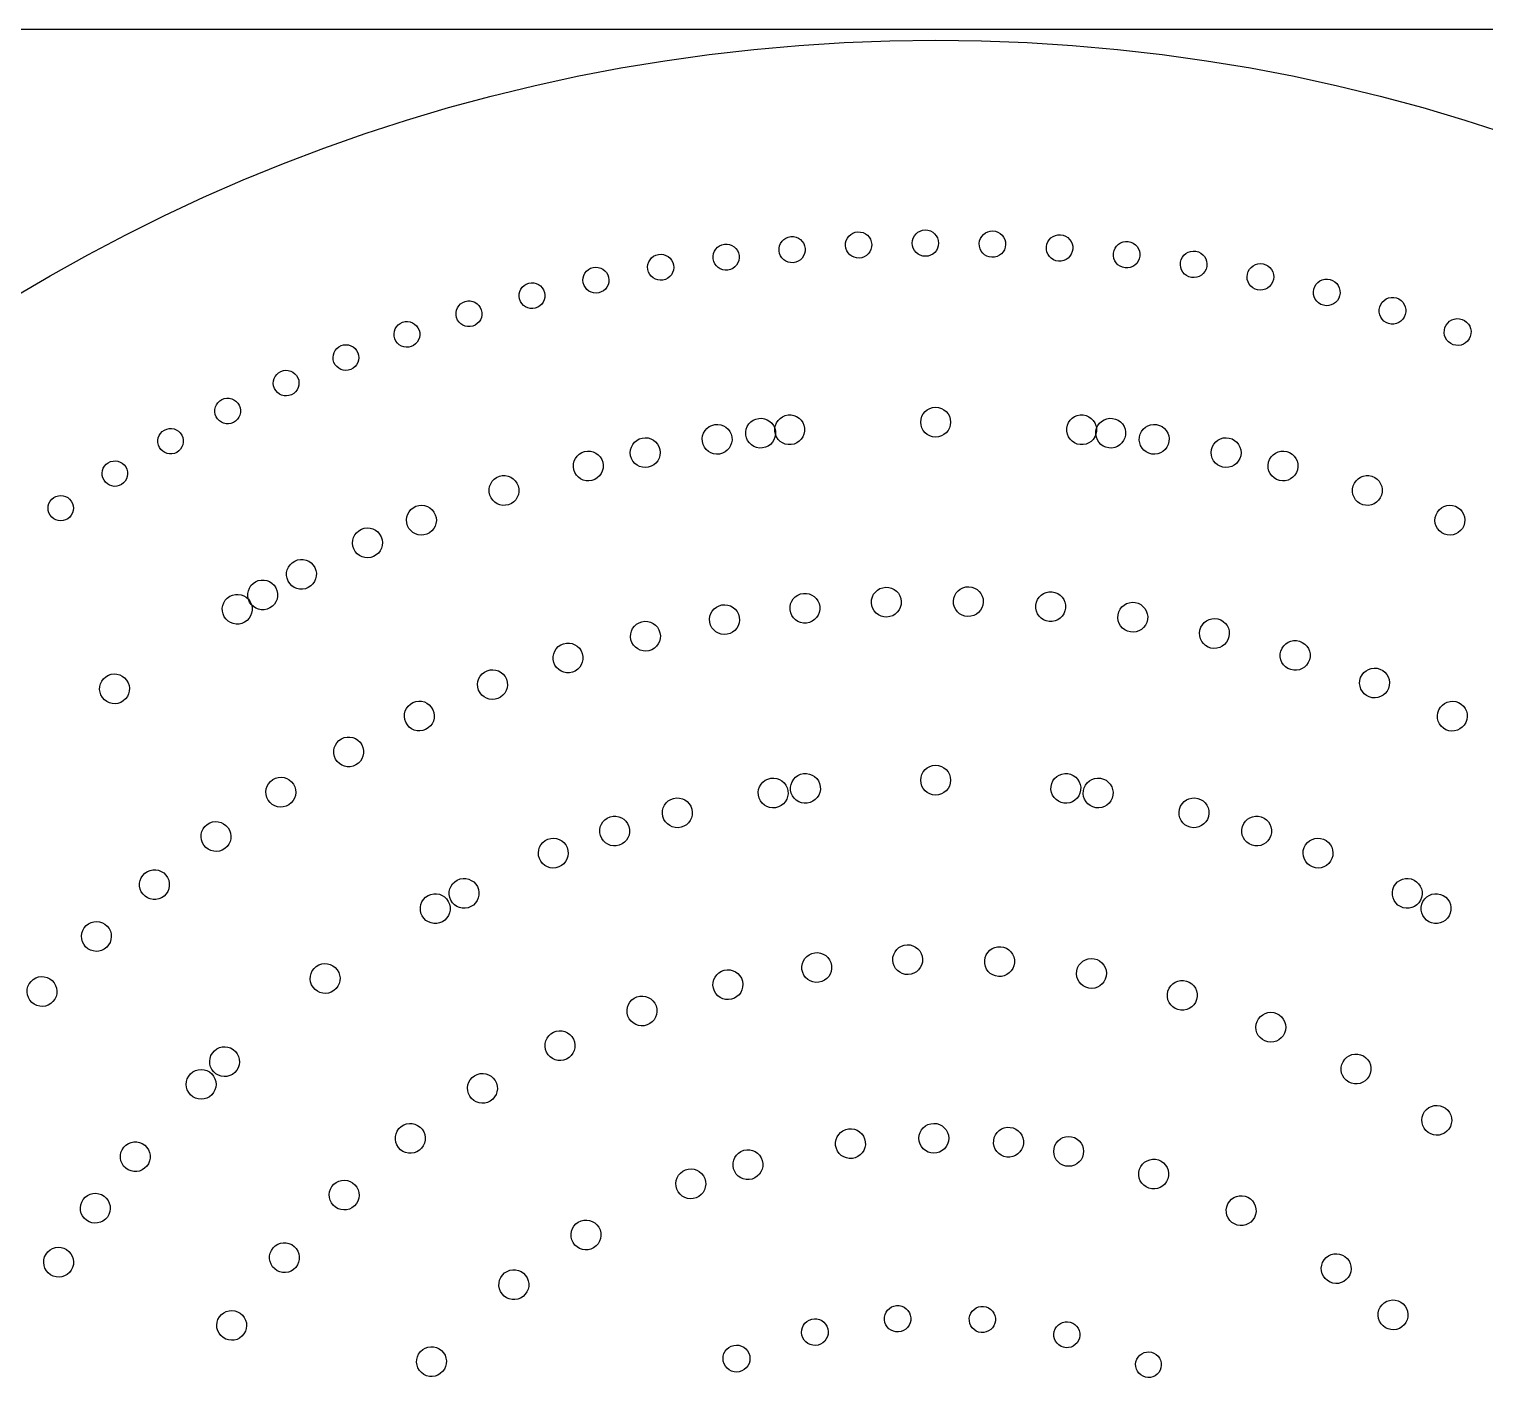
# Model space of a CAD drawing. Header units: millimetres. Extents: x 0 to 600, y 0 to 600.
# Drawn here: x 148 to 391.9, y 373.4 to 599.7 of the extents above; entities that cross this region are included whole.
import ezdxf

# ---------------------------------------------------------------- set-up
doc = ezdxf.new("R2010")
doc.units = ezdxf.units.MM
doc.layers.get('0').update_dxf_attribs({"linetype": 'CONTINUOUS'})

msp = doc.modelspace()

# ---------------------------------------------------------------- linework, layer by layer
at = {"color": 254}
msp.add_line((0, 599.719), (599.719, 599.719), dxfattribs=at)
at = {"color": 5}
for p, q in [((284.752, 563.439), (284.752, 563.439)), ((295.935, 563.841), (295.935, 563.841)), ((307.16, 563.771), (307.16, 563.771)), ((262.591, 561.227), (262.591, 561.227)), ((273.631, 562.564), (273.631, 562.564)), ((318.407, 563.217), (318.407, 563.217)), ((329.653, 562.183), (329.653, 562.183)), ((251.651, 559.431), (251.651, 559.431)), ((340.882, 560.663), (340.882, 560.663)), ((352.072, 558.655), (352.072, 558.655)), ((240.832, 557.184), (240.832, 557.184)), ((363.199, 556.161), (363.199, 556.161)), ((230.145, 554.5), (230.145, 554.5)), ((219.615, 551.378), (219.615, 551.378)), ((374.241, 553.177), (374.241, 553.177)), ((385.18, 549.705), (385.18, 549.705)), ((209.249, 547.836), (209.249, 547.836)), ((199.076, 543.877), (199.076, 543.877)), ((189.107, 539.514), (189.107, 539.514)), ((179.352, 534.762), (179.352, 534.762)), ((268.05, 531.703), (268.05, 531.703)), ((272.916, 532.317), (272.916, 532.317)), ((297.36, 533.862), (297.36, 533.862)), ((297.36, 533.862), (297.36, 533.862)), ((297.36, 533.862), (297.36, 533.862)), ((321.835, 532.839), (321.835, 532.839)), ((326.708, 532.328), (326.708, 532.328)), ((169.827, 529.625), (169.827, 529.625)), ((260.787, 530.588), (260.787, 530.588)), ((333.997, 531.372), (333.997, 531.372)), ((346.068, 529.269), (346.068, 529.269)), ((248.765, 528.228), (248.765, 528.228)), ((355.632, 527.131), (355.632, 527.131)), ((239.247, 525.889), (239.247, 525.889)), ((160.552, 524.122), (160.552, 524.122)), ((369.792, 523.18), (369.792, 523.18)), ((369.792, 523.18), (369.792, 523.18)), ((225.174, 521.635), (225.174, 521.635)), ((225.174, 521.635), (225.174, 521.635)), ((151.536, 518.262), (151.536, 518.262)), ((383.678, 518.35), (383.678, 518.35)), ((211.395, 516.509), (211.395, 516.509)), ((202.399, 512.614), (202.399, 512.614)), ((191.4, 507.22), (191.4, 507.22)), ((184.94, 503.714), (184.94, 503.714)), ((275.477, 502.416), (275.477, 502.416)), ((289.097, 503.594), (289.097, 503.594)), ((302.839, 503.855), (302.839, 503.855)), ((316.629, 503.185), (316.629, 503.185)), ((180.697, 501.262), (180.697, 501.262)), ((262.033, 500.338), (262.033, 500.338)), ((330.412, 501.576), (330.412, 501.576)), ((344.121, 499.018), (344.121, 499.018)), ((248.817, 497.388), (248.817, 497.388)), ((357.692, 495.508), (357.692, 495.508)), ((235.893, 493.589), (235.893, 493.589)), ((371.055, 491.049), (371.055, 491.049)), ((223.304, 488.968), (223.304, 488.968)), ((160.295, 487.701), (160.295, 487.701)), ((160.295, 487.701), (160.295, 487.701)), ((160.295, 487.701), (160.295, 487.701)), ((384.147, 485.652), (384.147, 485.652)), ((211.106, 483.56), (211.106, 483.56)), ((199.34, 477.393), (199.34, 477.393)), ((297.36, 473.862), (297.36, 473.862)), ((297.36, 473.862), (297.36, 473.862)), ((270.171, 471.329), (270.171, 471.329)), ((275.572, 472.175), (275.572, 472.175)), ((319.189, 472.803), (319.189, 472.803)), ((324.612, 472.108), (324.612, 472.108)), ((188.055, 470.514), (188.055, 470.514)), ((340.713, 469.015), (340.713, 469.015)), ((254.169, 467.773), (254.169, 467.773)), ((351.254, 466.118), (351.254, 466.118)), ((243.713, 464.573), (243.713, 464.573)), ((177.292, 462.954), (177.292, 462.954)), ((361.59, 462.562), (361.59, 462.562)), ((233.482, 460.721), (233.482, 460.721)), ((376.629, 456.032), (376.629, 456.032)), ((167.083, 454.755), (167.083, 454.755)), ((218.638, 453.76), (218.638, 453.76)), ((381.494, 453.542), (381.494, 453.542)), ((213.847, 451.136), (213.847, 451.136)), ((157.466, 445.961), (157.466, 445.961)), ((277.471, 442.133), (277.471, 442.133)), ((292.672, 443.703), (292.672, 443.703)), ((308.074, 443.65), (308.074, 443.65)), ((323.501, 441.928), (323.501, 441.928)), ((195.563, 439.159), (195.563, 439.159)), ((195.563, 439.159), (195.563, 439.159)), ((262.636, 438.99), (262.636, 438.99)), ((148.467, 436.619), (148.467, 436.619)), ((338.773, 438.527), (338.773, 438.527)), ((248.324, 434.347), (248.324, 434.347)), ((353.702, 433.44), (353.702, 433.44)), ((234.674, 428.286), (234.674, 428.286)), ((178.929, 424.991), (178.929, 424.991)), ((368.099, 426.692), (368.099, 426.692)), ((175.055, 421.128), (175.055, 421.128)), ((221.82, 420.906), (221.82, 420.906)), ((381.769, 418.324), (381.769, 418.324)), ((209.882, 412.313), (209.882, 412.313)), ((283.111, 412.651), (283.111, 412.651)), ((297.05, 413.854), (297.05, 413.854)), ((309.581, 413.473), (309.581, 413.473)), ((319.687, 412.15), (319.687, 412.15)), ((164.197, 408.848), (164.197, 408.848)), ((266.008, 408.746), (266.008, 408.746)), ((334.006, 408.658), (334.006, 408.658)), ((256.508, 405.328), (256.508, 405.328)), ((198.956, 402.625), (198.956, 402.625)), ((348.798, 402.855), (348.798, 402.855)), ((157.621, 400.114), (157.621, 400.114)), ((239.145, 396.378), (239.145, 396.378)), ((364.938, 393.495), (364.938, 393.495)), ((151.61, 390.984), (151.61, 390.984)), ((189.139, 391.964), (189.139, 391.964)), ((227.241, 387.773), (227.241, 387.773)), ((374.636, 385.949), (374.636, 385.949)), ((291.274, 383.452), (291.274, 383.452)), ((305.501, 383.699), (305.501, 383.699)), ((180.502, 380.457), (180.502, 380.457)), ((277.46, 380.848), (277.46, 380.848)), ((319.741, 381.504), (319.741, 381.504)), ((264.428, 376.054), (264.428, 376.054)), ((333.565, 376.834), (333.565, 376.834)), ((213.731, 374.586), (213.731, 374.586))]:
    msp.add_line(p, q, dxfattribs=at)
for points in [[(1.8631, 299.863), (1.8631, 464.443), (135.281, 597.863), (299.863, 597.863)], [(299.863, 597.863), (464.443, 597.863), (597.863, 464.443), (597.863, 299.863)], [(286.844, 565.743), (288.057, 565.803), (289.088, 564.868), (289.147, 563.654)], [(295.935, 563.841), (295.928, 565.058), (296.908, 566.053), (298.125, 566.06)], [(298.125, 566.06), (299.346, 566.071), (300.338, 565.086), (300.348, 563.869)], [(307.16, 563.771), (307.202, 564.991), (308.229, 565.944), (309.45, 565.901)], [(309.45, 565.901), (310.671, 565.856), (311.623, 564.829), (311.58, 563.612)], [(262.591, 561.227), (262.431, 562.427), (263.271, 563.527), (264.47, 563.686)], [(264.47, 563.686), (265.669, 563.848), (266.77, 563.009), (266.933, 561.809)], [(273.631, 562.564), (273.518, 563.771), (274.411, 564.84), (275.619, 564.949)], [(275.619, 564.949), (276.824, 565.062), (277.894, 564.173), (278.003, 562.963)], [(284.752, 563.439), (284.692, 564.653), (285.63, 565.683), (286.844, 565.743)], [(287.059, 561.347), (285.845, 561.287), (284.812, 562.225), (284.752, 563.439)], [(289.147, 563.654), (289.208, 562.441), (288.272, 561.407), (287.059, 561.347)], [(298.154, 561.65), (296.937, 561.643), (295.942, 562.624), (295.935, 563.841)], [(300.348, 563.869), (300.354, 562.652), (299.375, 561.657), (298.154, 561.65)], [(309.291, 561.481), (308.07, 561.523), (307.114, 562.55), (307.16, 563.771)], [(311.58, 563.612), (311.535, 562.391), (310.512, 561.435), (309.291, 561.481)], [(318.407, 563.217), (318.502, 564.437), (319.571, 565.351), (320.791, 565.252)], [(320.791, 565.252), (322.009, 565.157), (322.923, 564.092), (322.828, 562.871)], [(329.653, 562.183), (329.802, 563.404), (330.91, 564.268), (332.129, 564.12)], [(332.129, 564.12), (333.347, 563.972), (334.214, 562.864), (334.067, 561.647)], [(251.651, 559.431), (251.442, 560.62), (252.232, 561.753), (253.421, 561.964)], [(253.421, 561.964), (254.61, 562.173), (255.743, 561.382), (255.954, 560.193)], [(265.052, 559.347), (263.853, 559.188), (262.752, 560.028), (262.591, 561.227)], [(266.933, 561.809), (267.091, 560.61), (266.252, 559.509), (265.052, 559.347)], [(276.017, 560.578), (274.81, 560.469), (273.742, 561.358), (273.631, 562.564)], [(278.003, 562.963), (278.113, 561.756), (277.223, 560.687), (276.017, 560.578)], [(320.442, 560.836), (319.221, 560.931), (318.308, 561.996), (318.407, 563.217)], [(322.828, 562.871), (322.728, 561.65), (321.663, 560.737), (320.442, 560.836)], [(331.59, 559.71), (330.372, 559.858), (329.505, 560.966), (329.653, 562.183)], [(334.067, 561.647), (333.915, 560.426), (332.807, 559.562), (331.59, 559.71)], [(340.882, 560.663), (341.084, 561.876), (342.23, 562.698), (343.443, 562.497)], [(343.443, 562.497), (344.657, 562.296), (345.478, 561.15), (345.277, 559.936)], [(240.832, 557.184), (240.57, 558.363), (241.314, 559.523), (242.489, 559.784)], [(242.489, 559.784), (243.663, 560.042), (244.824, 559.301), (245.085, 558.126)], [(254.183, 557.661), (252.994, 557.452), (251.863, 558.243), (251.651, 559.431)], [(255.954, 560.193), (256.162, 559.005), (255.373, 557.872), (254.183, 557.661)], [(342.717, 558.102), (341.503, 558.303), (340.681, 559.449), (340.882, 560.663)], [(345.277, 559.936), (345.077, 558.722), (343.931, 557.9), (342.717, 558.102)], [(353.797, 556.013), (352.59, 556.267), (351.819, 557.449), (352.072, 558.655)], [(352.072, 558.655), (352.326, 559.862), (353.508, 560.634), (354.715, 560.38)], [(354.715, 560.38), (355.921, 560.126), (356.694, 558.945), (356.44, 557.738)], [(230.145, 554.5), (229.839, 555.66), (230.529, 556.849), (231.691, 557.156)], [(231.691, 557.156), (232.847, 557.463), (234.041, 556.772), (234.346, 555.611)], [(243.428, 555.53), (242.252, 555.269), (241.088, 556.01), (240.832, 557.184)], [(245.085, 558.126), (245.343, 556.951), (244.602, 555.787), (243.428, 555.53)], [(356.44, 557.738), (356.186, 556.532), (355.004, 555.759), (353.797, 556.013)], [(364.811, 553.438), (363.612, 553.745), (362.892, 554.965), (363.199, 556.161)], [(363.199, 556.161), (363.506, 557.357), (364.723, 558.08), (365.922, 557.773)], [(365.922, 557.773), (367.118, 557.466), (367.838, 556.246), (367.534, 555.05)], [(219.615, 551.378), (219.258, 552.521), (219.896, 553.734), (221.04, 554.09)], [(221.04, 554.09), (222.183, 554.443), (223.401, 553.805), (223.754, 552.662)], [(232.802, 552.954), (231.641, 552.648), (230.452, 553.339), (230.145, 554.5)], [(234.346, 555.611), (234.654, 554.45), (233.962, 553.261), (232.802, 552.954)], [(367.534, 555.05), (367.228, 553.854), (366.007, 553.131), (364.811, 553.438)], [(374.241, 553.177), (374.601, 554.362), (375.853, 555.032), (377.038, 554.673)], [(377.038, 554.673), (378.224, 554.313), (378.894, 553.06), (378.534, 551.875)], [(222.324, 549.949), (221.181, 549.596), (219.968, 550.235), (219.615, 551.378)], [(223.754, 552.662), (224.109, 551.519), (223.467, 550.305), (222.324, 549.949)], [(375.737, 550.379), (374.551, 550.739), (373.881, 551.991), (374.241, 553.177)], [(378.534, 551.875), (378.174, 550.69), (376.922, 550.019), (375.737, 550.379)], [(385.18, 549.705), (385.59, 550.877), (386.874, 551.49), (388.045, 551.081)], [(209.249, 547.836), (208.852, 548.957), (209.437, 550.196), (210.563, 550.594)], [(210.563, 550.594), (211.687, 550.997), (212.922, 550.407), (213.324, 549.286)], [(213.324, 549.286), (213.723, 548.16), (213.138, 546.922), (212.012, 546.523)], [(386.556, 546.841), (385.385, 547.25), (384.768, 548.534), (385.18, 549.705)], [(388.045, 551.081), (389.216, 550.668), (389.834, 549.388), (389.421, 548.217)], [(199.076, 543.877), (198.632, 544.982), (199.164, 546.238), (200.269, 546.682)], [(200.269, 546.682), (201.373, 547.127), (202.628, 546.594), (203.076, 545.49)], [(212.012, 546.523), (210.887, 546.121), (209.652, 546.71), (209.249, 547.836)], [(389.421, 548.217), (389.012, 547.045), (387.727, 546.428), (386.556, 546.841)], [(201.884, 542.685), (200.78, 542.237), (199.523, 542.773), (199.076, 543.877)], [(203.076, 545.49), (203.521, 544.386), (202.988, 543.13), (201.884, 542.685)], [(189.107, 539.514), (188.616, 540.597), (189.096, 541.87), (190.179, 542.361)], [(190.179, 542.361), (191.258, 542.847), (192.533, 542.368), (193.022, 541.288)], [(191.95, 538.441), (190.867, 537.951), (189.593, 538.434), (189.107, 539.514)], [(193.022, 541.288), (193.512, 540.205), (193.033, 538.932), (191.95, 538.441)], [(179.352, 534.762), (178.82, 535.82), (179.247, 537.108), (180.301, 537.64)], [(180.301, 537.64), (181.36, 538.17), (182.651, 537.746), (183.18, 536.688)], [(183.18, 536.688), (183.713, 535.63), (183.286, 534.342), (182.228, 533.809)], [(182.228, 533.809), (181.172, 533.277), (179.881, 533.703), (179.352, 534.762)], [(268.05, 531.703), (267.878, 533.072), (268.848, 534.324), (270.221, 534.497)], [(270.221, 534.497), (271.589, 534.67), (272.842, 533.7), (273.014, 532.328)], [(272.916, 532.317), (272.772, 533.693), (273.766, 534.92), (275.139, 535.065)], [(275.139, 535.065), (276.514, 535.21), (277.742, 534.215), (277.887, 532.839)], [(297.36, 533.862), (297.36, 535.241), (298.482, 536.36), (299.861, 536.36)], [(297.36, 533.862), (297.36, 535.241), (298.482, 536.36), (299.861, 536.36)], [(297.36, 533.862), (297.36, 535.241), (298.482, 536.36), (299.861, 536.36)], [(299.861, 536.36), (301.24, 536.36), (302.362, 535.241), (302.362, 533.862)], [(299.861, 536.36), (301.24, 536.36), (302.362, 535.241), (302.362, 533.862)], [(299.861, 536.36), (301.24, 536.36), (302.362, 535.241), (302.362, 533.862)], [(321.835, 532.839), (321.98, 534.215), (323.208, 535.21), (324.583, 535.065)], [(324.583, 535.065), (325.956, 534.92), (326.951, 533.693), (326.806, 532.317)], [(326.708, 532.328), (326.88, 533.7), (328.133, 534.67), (329.502, 534.497)], [(329.502, 534.497), (330.874, 534.324), (331.844, 533.072), (331.672, 531.703)], [(169.827, 529.625), (169.256, 530.659), (169.625, 531.961), (170.66, 532.532)], [(170.66, 532.532), (171.69, 533.107), (172.992, 532.733), (173.567, 531.703)], [(173.567, 531.703), (174.139, 530.67), (173.768, 529.368), (172.734, 528.796)], [(260.787, 530.588), (260.569, 531.954), (261.501, 533.234), (262.865, 533.449)], [(262.865, 533.449), (264.226, 533.665), (265.508, 532.733), (265.726, 531.372)], [(270.845, 529.537), (269.477, 529.364), (268.227, 530.334), (268.05, 531.703)], [(273.014, 532.328), (273.188, 530.959), (272.218, 529.71), (270.845, 529.537)], [(275.664, 530.094), (274.289, 529.95), (273.061, 530.945), (272.916, 532.317)], [(277.887, 532.839), (278.032, 531.467), (277.037, 530.236), (275.664, 530.094)], [(299.861, 531.361), (298.482, 531.361), (297.36, 532.479), (297.36, 533.862)], [(299.861, 531.361), (298.482, 531.361), (297.36, 532.479), (297.36, 533.862)], [(299.861, 531.361), (298.482, 531.361), (297.36, 532.479), (297.36, 533.862)], [(302.362, 533.862), (302.362, 532.479), (301.24, 531.361), (299.861, 531.361)], [(302.362, 533.862), (302.362, 532.479), (301.24, 531.361), (299.861, 531.361)], [(302.362, 533.862), (302.362, 532.479), (301.24, 531.361), (299.861, 531.361)], [(324.058, 530.094), (322.685, 530.236), (321.691, 531.467), (321.835, 532.839)], [(326.806, 532.317), (326.661, 530.945), (325.433, 529.95), (324.058, 530.094)], [(328.877, 529.537), (327.504, 529.71), (326.534, 530.959), (326.708, 532.328)], [(331.672, 531.703), (331.495, 530.334), (330.246, 529.364), (328.877, 529.537)], [(333.997, 531.372), (334.214, 532.733), (335.496, 533.665), (336.857, 533.449)], [(336.857, 533.449), (338.221, 533.234), (339.153, 531.954), (338.935, 530.588)], [(172.734, 528.796), (171.704, 528.221), (170.403, 528.595), (169.827, 529.625)], [(241.046, 528.93), (242.383, 529.276), (243.745, 528.468), (244.09, 527.131)], [(248.765, 528.228), (248.48, 529.579), (249.339, 530.906), (250.691, 531.192)], [(250.691, 531.192), (252.042, 531.481), (253.369, 530.617), (253.654, 529.269)], [(253.654, 529.269), (253.944, 527.918), (253.08, 526.588), (251.728, 526.302)], [(263.645, 528.511), (262.283, 528.295), (261.003, 529.227), (260.787, 530.588)], [(265.726, 531.372), (265.942, 530.006), (265.011, 528.726), (263.645, 528.511)], [(336.077, 528.511), (334.712, 528.726), (333.78, 530.006), (333.997, 531.372)], [(338.935, 530.588), (338.719, 529.227), (337.439, 528.295), (336.077, 528.511)], [(347.994, 526.302), (346.643, 526.588), (345.779, 527.918), (346.068, 529.269)], [(346.068, 529.269), (346.353, 530.617), (347.681, 531.481), (349.031, 531.192)], [(349.031, 531.192), (350.383, 530.906), (351.242, 529.579), (350.957, 528.228)], [(355.632, 527.131), (355.977, 528.468), (357.339, 529.276), (358.676, 528.93)], [(160.552, 524.122), (159.939, 525.127), (160.256, 526.44), (161.262, 527.054)], [(161.262, 527.054), (162.267, 527.667), (163.58, 527.35), (164.193, 526.344)], [(239.247, 525.889), (238.905, 527.226), (239.708, 528.588), (241.046, 528.93)], [(244.09, 527.131), (244.432, 525.794), (243.629, 524.432), (242.288, 524.087)], [(251.728, 526.302), (250.38, 526.016), (249.05, 526.877), (248.765, 528.228)], [(350.957, 528.228), (350.672, 526.877), (349.342, 526.016), (347.994, 526.302)], [(357.434, 524.087), (356.094, 524.432), (355.29, 525.794), (355.632, 527.131)], [(358.676, 528.93), (360.013, 528.588), (360.821, 527.226), (360.475, 525.889)], [(164.193, 526.344), (164.804, 525.339), (164.487, 524.027), (163.481, 523.413)], [(225.174, 521.635), (224.747, 522.951), (225.463, 524.358), (226.78, 524.785)], [(225.174, 521.635), (224.747, 522.951), (225.463, 524.358), (226.78, 524.785)], [(226.78, 524.785), (228.092, 525.212), (229.503, 524.492), (229.93, 523.18)], [(226.78, 524.785), (228.092, 525.212), (229.503, 524.492), (229.93, 523.18)], [(242.288, 524.087), (240.951, 523.744), (239.588, 524.549), (239.247, 525.889)], [(360.475, 525.889), (360.133, 524.549), (358.771, 523.744), (357.434, 524.087)], [(369.792, 523.18), (370.219, 524.492), (371.63, 525.212), (372.943, 524.785)], [(369.792, 523.18), (370.219, 524.492), (371.63, 525.212), (372.943, 524.785)], [(372.943, 524.785), (374.258, 524.358), (374.975, 522.947), (374.548, 521.635)], [(372.943, 524.785), (374.258, 524.358), (374.975, 522.947), (374.548, 521.635)], [(152.122, 521.212), (153.099, 521.864), (154.418, 521.6), (155.071, 520.622)], [(163.481, 523.413), (162.475, 522.799), (161.167, 523.117), (160.552, 524.122)], [(229.93, 523.18), (230.357, 521.868), (229.638, 520.457), (228.324, 520.03)], [(229.93, 523.18), (230.357, 521.868), (229.638, 520.457), (228.324, 520.03)], [(371.397, 520.03), (370.085, 520.457), (369.365, 521.868), (369.792, 523.18)], [(371.397, 520.03), (370.085, 520.457), (369.365, 521.868), (369.792, 523.18)], [(151.536, 518.262), (150.883, 519.239), (151.147, 520.559), (152.122, 521.212)], [(155.071, 520.622), (155.724, 519.649), (155.459, 518.326), (154.481, 517.677)], [(211.395, 516.509), (210.887, 517.793), (211.515, 519.247), (212.799, 519.755)], [(212.799, 519.755), (214.084, 520.263), (215.536, 519.635), (216.045, 518.35)], [(228.324, 520.03), (227.008, 519.603), (225.601, 520.323), (225.174, 521.635)], [(228.324, 520.03), (227.008, 519.603), (225.601, 520.323), (225.174, 521.635)], [(374.548, 521.635), (374.121, 520.323), (372.713, 519.603), (371.397, 520.03)], [(374.548, 521.635), (374.121, 520.323), (372.713, 519.603), (371.397, 520.03)], [(383.678, 518.35), (384.186, 519.635), (385.639, 520.263), (386.923, 519.755)], [(386.923, 519.755), (388.207, 519.247), (388.835, 517.793), (388.327, 516.509)], [(154.481, 517.677), (153.508, 517.024), (152.185, 517.289), (151.536, 518.262)], [(216.045, 518.35), (216.553, 517.066), (215.925, 515.613), (214.641, 515.105)], [(385.082, 515.105), (383.798, 515.613), (383.17, 517.066), (383.678, 518.35)], [(202.399, 512.614), (201.839, 513.874), (202.406, 515.352), (203.668, 515.916)], [(203.668, 515.916), (204.928, 516.477), (206.407, 515.909), (206.968, 514.646)], [(206.968, 514.646), (207.529, 513.387), (206.965, 511.909), (205.701, 511.348)], [(214.641, 515.105), (213.356, 514.597), (211.904, 515.225), (211.395, 516.509)], [(388.327, 516.509), (387.819, 515.225), (386.366, 514.597), (385.082, 515.105)], [(205.701, 511.348), (204.442, 510.787), (202.963, 511.351), (202.399, 512.614)], [(191.4, 507.22), (190.772, 508.452), (191.262, 509.958), (192.492, 510.586)], [(192.492, 510.586), (193.721, 511.21), (195.227, 510.723), (195.855, 509.492)], [(185.928, 507.107), (187.138, 507.774), (188.655, 507.33), (189.322, 506.12)], [(195.855, 509.492), (196.483, 508.261), (195.993, 506.755), (194.761, 506.13)], [(181.61, 504.677), (182.806, 505.365), (184.337, 504.956), (185.025, 503.76)], [(184.94, 503.714), (184.274, 504.924), (184.718, 506.444), (185.928, 507.107)], [(189.322, 506.12), (189.985, 504.91), (189.544, 503.393), (188.334, 502.726)], [(194.761, 506.13), (193.53, 505.502), (192.027, 505.993), (191.4, 507.22)], [(275.477, 502.416), (275.329, 503.788), (276.324, 505.019), (277.697, 505.167)], [(277.697, 505.167), (279.068, 505.315), (280.3, 504.324), (280.447, 502.952)], [(289.097, 503.594), (289.045, 504.973), (290.117, 506.137), (291.496, 506.19)], [(291.496, 506.19), (292.876, 506.247), (294.04, 505.174), (294.097, 503.795)], [(302.839, 503.855), (302.873, 505.234), (304.024, 506.324), (305.404, 506.286)], [(305.404, 506.286), (306.783, 506.25), (307.873, 505.1), (307.835, 503.721)], [(316.629, 503.185), (316.758, 504.56), (317.979, 505.569), (319.352, 505.439)], [(319.352, 505.439), (320.727, 505.308), (321.738, 504.088), (321.607, 502.715)], [(180.697, 501.262), (180.005, 502.458), (180.414, 503.985), (181.61, 504.677)], [(185.025, 503.76), (185.717, 502.564), (185.307, 501.036), (184.112, 500.345)], [(188.334, 502.726), (187.124, 502.059), (185.604, 502.504), (184.94, 503.714)], [(262.033, 500.338), (261.793, 501.699), (262.699, 502.994), (264.061, 503.234)], [(264.061, 503.234), (265.42, 503.474), (266.718, 502.564), (266.958, 501.205)], [(278.233, 500.197), (276.86, 500.048), (275.626, 501.04), (275.477, 502.416)], [(280.447, 502.952), (280.596, 501.579), (279.604, 500.345), (278.233, 500.197)], [(291.697, 501.195), (290.318, 501.138), (289.154, 502.214), (289.097, 503.594)], [(294.097, 503.795), (294.153, 502.416), (293.077, 501.251), (291.697, 501.195)], [(305.268, 501.29), (303.891, 501.325), (302.799, 502.475), (302.839, 503.855)], [(307.835, 503.721), (307.799, 502.341), (306.648, 501.251), (305.268, 501.29)], [(318.884, 500.461), (317.507, 500.592), (316.498, 501.812), (316.629, 503.185)], [(321.607, 502.715), (321.476, 501.34), (320.255, 500.331), (318.884, 500.461)], [(330.412, 501.576), (330.634, 502.938), (331.921, 503.862), (333.283, 503.64)], [(333.283, 503.64), (334.646, 503.414), (335.569, 502.13), (335.347, 500.768)], [(184.112, 500.345), (182.915, 499.657), (181.388, 500.066), (180.697, 501.262)], [(248.817, 497.388), (248.489, 498.729), (249.308, 500.084), (250.649, 500.412)], [(250.649, 500.412), (251.992, 500.74), (253.344, 499.921), (253.675, 498.581)], [(264.929, 498.309), (263.568, 498.069), (262.272, 498.979), (262.033, 500.338)], [(266.958, 501.205), (267.193, 499.847), (266.287, 498.549), (264.929, 498.309)], [(332.475, 498.704), (331.114, 498.927), (330.189, 500.214), (330.412, 501.576)], [(335.347, 500.768), (335.121, 499.403), (333.837, 498.482), (332.475, 498.704)], [(344.121, 499.018), (344.438, 500.362), (345.783, 501.195), (347.126, 500.877)], [(347.126, 500.877), (348.47, 500.563), (349.306, 499.216), (348.99, 497.872)], [(253.675, 498.581), (254.004, 497.24), (253.182, 495.886), (251.841, 495.558)], [(345.983, 496.013), (344.639, 496.327), (343.807, 497.674), (344.121, 499.018)], [(348.99, 497.872), (348.675, 496.528), (347.328, 495.695), (345.983, 496.013)], [(357.692, 495.508), (358.101, 496.828), (359.498, 497.565), (360.818, 497.159)], [(235.893, 493.589), (235.475, 494.905), (236.203, 496.309), (237.521, 496.725)], [(237.521, 496.725), (238.838, 497.141), (240.242, 496.415), (240.658, 495.099)], [(240.658, 495.099), (241.074, 493.78), (240.348, 492.375), (239.028, 491.959)], [(251.841, 495.558), (250.5, 495.226), (249.145, 496.048), (248.817, 497.388)], [(359.343, 492.383), (358.024, 492.788), (357.286, 494.189), (357.692, 495.508)], [(360.818, 497.159), (362.137, 496.75), (362.878, 495.353), (362.469, 494.034)], [(224.724, 492.206), (226.011, 492.707), (227.461, 492.072), (227.962, 490.788)], [(239.028, 491.959), (237.712, 491.543), (236.309, 492.273), (235.893, 493.589)], [(362.469, 494.034), (362.063, 492.714), (360.662, 491.973), (359.343, 492.383)], [(371.055, 491.049), (371.553, 492.34), (373.003, 492.979), (374.29, 492.481)], [(160.295, 487.701), (159.483, 488.819), (159.734, 490.382), (160.849, 491.194)], [(160.295, 487.701), (159.483, 488.819), (159.734, 490.382), (160.849, 491.194)], [(160.295, 487.701), (159.483, 488.819), (159.734, 490.382), (160.849, 491.194)], [(160.849, 491.194), (161.968, 492.005), (163.53, 491.758), (164.342, 490.64)], [(160.849, 491.194), (161.968, 492.005), (163.53, 491.758), (164.342, 490.64)], [(160.849, 491.194), (161.968, 492.005), (163.53, 491.758), (164.342, 490.64)], [(164.342, 490.64), (165.152, 489.525), (164.906, 487.959), (163.788, 487.147)], [(164.342, 490.64), (165.152, 489.525), (164.906, 487.959), (163.788, 487.147)], [(164.342, 490.64), (165.152, 489.525), (164.906, 487.959), (163.788, 487.147)], [(223.304, 488.968), (222.8, 490.255), (223.435, 491.705), (224.724, 492.206)], [(227.962, 490.788), (228.462, 489.5), (227.827, 488.05), (226.544, 487.549)], [(372.487, 487.818), (371.2, 488.315), (370.558, 489.761), (371.055, 491.049)], [(374.29, 492.481), (375.578, 491.984), (376.22, 490.538), (375.719, 489.25)], [(226.544, 487.549), (225.256, 487.045), (223.806, 487.68), (223.304, 488.968)], [(375.719, 489.25), (375.221, 487.962), (373.775, 487.32), (372.487, 487.818)], [(163.788, 487.147), (162.673, 486.336), (161.11, 486.583), (160.295, 487.701)], [(163.788, 487.147), (162.673, 486.336), (161.11, 486.586), (160.295, 487.701)], [(163.788, 487.147), (162.673, 486.336), (161.11, 486.583), (160.295, 487.701)], [(211.106, 483.56), (210.52, 484.808), (211.06, 486.297), (212.309, 486.883)], [(212.309, 486.883), (213.561, 487.468), (215.05, 486.929), (215.631, 485.68)], [(215.631, 485.68), (216.217, 484.427), (215.681, 482.939), (214.428, 482.353)], [(385.35, 482.328), (384.101, 482.914), (383.561, 484.403), (384.147, 485.652)], [(384.147, 485.652), (384.732, 486.904), (386.221, 487.44), (387.47, 486.855)], [(387.47, 486.855), (388.722, 486.269), (389.259, 484.78), (388.673, 483.531)], [(214.428, 482.353), (213.18, 481.767), (211.691, 482.307), (211.106, 483.56)], [(388.673, 483.531), (388.087, 482.279), (386.599, 481.743), (385.35, 482.328)], [(199.34, 477.393), (198.677, 478.603), (199.118, 480.123), (200.328, 480.79)], [(200.328, 480.79), (201.535, 481.457), (203.055, 481.013), (203.722, 479.806)], [(203.722, 479.806), (204.389, 478.596), (203.948, 477.075), (202.738, 476.409)], [(202.738, 476.409), (201.529, 475.742), (200.007, 476.183), (199.34, 477.393)], [(297.36, 473.862), (297.36, 475.241), (298.482, 476.359), (299.861, 476.359)], [(297.36, 473.862), (297.36, 475.241), (298.482, 476.359), (299.861, 476.359)], [(299.861, 476.359), (301.24, 476.359), (302.362, 475.241), (302.362, 473.862)], [(299.861, 476.359), (301.24, 476.359), (302.362, 475.241), (302.362, 473.862)], [(188.055, 470.514), (187.314, 471.678), (187.657, 473.223), (188.82, 473.964)], [(188.82, 473.964), (189.985, 474.708), (191.531, 474.366), (192.271, 473.202)], [(192.271, 473.202), (193.015, 472.038), (192.673, 470.493), (191.509, 469.748)], [(270.171, 471.329), (269.956, 472.69), (270.888, 473.971), (272.249, 474.19)], [(272.249, 474.19), (273.615, 474.405), (274.895, 473.474), (275.11, 472.108)], [(275.572, 472.175), (275.399, 473.544), (276.37, 474.797), (277.738, 474.969)], [(277.738, 474.969), (279.111, 475.142), (280.359, 474.172), (280.533, 472.803)], [(299.861, 471.361), (298.482, 471.361), (297.36, 472.479), (297.36, 473.862)], [(299.861, 471.361), (298.482, 471.361), (297.36, 472.479), (297.36, 473.862)], [(302.362, 473.862), (302.362, 472.479), (301.24, 471.361), (299.861, 471.361)], [(302.362, 473.862), (302.362, 472.479), (301.24, 471.361), (299.861, 471.361)], [(319.189, 472.803), (319.363, 474.172), (320.612, 475.142), (321.984, 474.969)], [(321.984, 474.969), (323.353, 474.797), (324.323, 473.544), (324.151, 472.175)], [(324.612, 472.108), (324.827, 473.474), (326.107, 474.405), (327.473, 474.19)], [(327.473, 474.19), (328.834, 473.971), (329.766, 472.69), (329.551, 471.329)], [(254.169, 467.773), (253.824, 469.11), (254.631, 470.472), (255.968, 470.817)], [(255.968, 470.817), (257.306, 471.159), (258.667, 470.355), (259.009, 469.018)], [(273.032, 469.251), (271.671, 469.032), (270.39, 469.964), (270.171, 471.329)], [(275.11, 472.108), (275.325, 470.747), (274.398, 469.466), (273.032, 469.251)], [(278.366, 470.009), (276.998, 469.836), (275.746, 470.807), (275.572, 472.175)], [(280.533, 472.803), (280.705, 471.431), (279.735, 470.182), (278.366, 470.009)], [(321.356, 470.009), (319.987, 470.182), (319.017, 471.431), (319.189, 472.803)], [(324.151, 472.175), (323.977, 470.807), (322.724, 469.836), (321.356, 470.009)], [(326.69, 469.251), (325.325, 469.466), (324.397, 470.747), (324.612, 472.108)], [(329.551, 471.329), (329.336, 469.964), (328.056, 469.032), (326.69, 469.251)], [(340.713, 469.015), (341.055, 470.355), (342.416, 471.159), (343.754, 470.817)], [(343.754, 470.817), (345.091, 470.472), (345.899, 469.11), (345.553, 467.773)], [(191.509, 469.748), (190.344, 469.007), (188.8, 469.35), (188.055, 470.514)], [(259.009, 469.018), (259.355, 467.677), (258.548, 466.316), (257.211, 465.974)], [(342.511, 465.974), (341.175, 466.316), (340.367, 467.677), (340.713, 469.015)], [(177.292, 462.954), (176.473, 464.065), (176.717, 465.631), (177.832, 466.446)], [(177.832, 466.446), (178.942, 467.261), (180.509, 467.021), (181.324, 465.907)], [(181.324, 465.907), (182.14, 464.795), (181.9, 463.229), (180.785, 462.414)], [(243.713, 464.573), (243.286, 465.885), (244.007, 467.297), (245.318, 467.723)], [(245.318, 467.723), (246.634, 468.15), (248.041, 467.431), (248.468, 466.118)], [(248.468, 466.118), (248.896, 464.806), (248.179, 463.395), (246.863, 462.968)], [(257.211, 465.974), (255.873, 465.631), (254.511, 466.436), (254.169, 467.773)], [(345.553, 467.773), (345.211, 466.436), (343.849, 465.631), (342.511, 465.974)], [(352.859, 462.968), (351.543, 463.395), (350.827, 464.806), (351.254, 466.118)], [(351.254, 466.118), (351.681, 467.431), (353.088, 468.15), (354.404, 467.723)], [(354.404, 467.723), (355.716, 467.297), (356.436, 465.885), (356.009, 464.573)], [(233.482, 460.721), (232.974, 462.005), (233.602, 463.458), (234.887, 463.966)], [(234.887, 463.966), (236.171, 464.474), (237.623, 463.846), (238.132, 462.562)], [(246.863, 462.968), (245.551, 462.541), (244.14, 463.261), (243.713, 464.573)], [(356.009, 464.573), (355.582, 463.261), (354.171, 462.541), (352.859, 462.968)], [(361.59, 462.562), (362.098, 463.846), (363.552, 464.474), (364.836, 463.966)], [(364.836, 463.966), (366.12, 463.458), (366.748, 462.005), (366.24, 460.721)], [(180.785, 462.414), (179.67, 461.596), (178.107, 461.839), (177.292, 462.954)], [(238.132, 462.562), (238.64, 461.278), (238.012, 459.825), (236.728, 459.317)], [(362.994, 459.317), (361.71, 459.825), (361.082, 461.278), (361.59, 462.562)], [(167.397, 458.276), (168.456, 459.161), (170.032, 459.02), (170.917, 457.962)], [(236.728, 459.317), (235.443, 458.809), (233.991, 459.437), (233.482, 460.721)], [(366.24, 460.721), (365.732, 459.437), (364.278, 458.809), (362.994, 459.317)], [(167.083, 454.755), (166.197, 455.814), (166.339, 457.391), (167.397, 458.276)], [(170.917, 457.962), (171.803, 456.904), (171.662, 455.327), (170.604, 454.441)], [(218.638, 453.76), (218.012, 454.992), (218.5, 456.498), (219.731, 457.122)], [(219.731, 457.122), (220.963, 457.75), (222.469, 457.26), (223.093, 456.032)], [(223.093, 456.032), (223.722, 454.801), (223.231, 453.295), (222.003, 452.67)], [(377.719, 452.67), (376.491, 453.295), (376.001, 454.801), (376.629, 456.032)], [(376.629, 456.032), (377.254, 457.26), (378.76, 457.75), (379.991, 457.122)], [(379.991, 457.122), (381.222, 456.498), (381.709, 454.992), (381.085, 453.76)], [(170.604, 454.441), (169.546, 453.556), (167.968, 453.697), (167.083, 454.755)], [(213.847, 451.136), (213.18, 452.346), (213.621, 453.863), (214.831, 454.529)], [(214.831, 454.529), (216.04, 455.193), (217.562, 454.752), (218.229, 453.542)], [(222.003, 452.67), (220.772, 452.042), (219.265, 452.533), (218.638, 453.76)], [(381.085, 453.76), (380.457, 452.533), (378.95, 452.042), (377.719, 452.67)], [(381.494, 453.542), (382.161, 454.752), (383.681, 455.193), (384.891, 454.529)], [(384.891, 454.529), (386.101, 453.863), (386.542, 452.342), (385.875, 451.136)], [(218.229, 453.542), (218.892, 452.332), (218.451, 450.811), (217.241, 450.148)], [(382.482, 450.148), (381.272, 450.811), (380.831, 452.332), (381.494, 453.542)], [(157.466, 445.961), (156.513, 446.962), (156.552, 448.543), (157.554, 449.495)], [(157.554, 449.495), (158.553, 450.448), (160.136, 450.409), (161.089, 449.407)], [(161.089, 449.407), (162.038, 448.405), (161.999, 446.825), (160.998, 445.872)], [(217.241, 450.148), (216.031, 449.481), (214.51, 449.926), (213.847, 451.136)], [(385.875, 451.136), (385.212, 449.926), (383.692, 449.481), (382.482, 450.148)], [(292.672, 443.703), (292.625, 445.082), (293.708, 446.239), (295.088, 446.285)], [(295.088, 446.285), (296.467, 446.327), (297.624, 445.244), (297.67, 443.865)], [(160.998, 445.872), (159.998, 444.92), (158.415, 444.962), (157.466, 445.961)], [(277.471, 442.133), (277.279, 443.498), (278.233, 444.761), (279.601, 444.955)], [(279.601, 444.955), (280.97, 445.146), (282.233, 444.19), (282.423, 442.824)], [(297.67, 443.865), (297.713, 442.486), (296.634, 441.332), (295.25, 441.286)], [(308.074, 443.65), (308.176, 445.026), (309.375, 446.059), (310.752, 445.957)], [(310.752, 445.957), (312.131, 445.855), (313.16, 444.655), (313.059, 443.276)], [(323.501, 441.928), (323.751, 443.286), (325.053, 444.186), (326.412, 443.936)], [(326.412, 443.936), (327.769, 443.685), (328.669, 442.38), (328.418, 441.022)], [(195.563, 439.159), (194.751, 440.277), (195.002, 441.84), (196.117, 442.651)], [(195.563, 439.159), (194.751, 440.277), (195.002, 441.84), (196.117, 442.651)], [(196.117, 442.651), (197.235, 443.463), (198.797, 443.216), (199.609, 442.101)], [(196.117, 442.651), (197.235, 443.463), (198.797, 443.216), (199.609, 442.101)], [(199.609, 442.101), (200.42, 440.983), (200.174, 439.42), (199.055, 438.609)], [(199.609, 442.101), (200.42, 440.983), (200.174, 439.42), (199.055, 438.609)], [(262.636, 438.99), (262.301, 440.33), (263.12, 441.685), (264.457, 442.02)], [(264.457, 442.02), (265.797, 442.352), (267.155, 441.537), (267.487, 440.196)], [(280.293, 440.002), (278.923, 439.812), (277.661, 440.764), (277.471, 442.133)], [(282.423, 442.824), (282.613, 441.456), (281.661, 440.193), (280.293, 440.002)], [(295.25, 441.286), (293.871, 441.24), (292.717, 442.323), (292.672, 443.703)], [(310.381, 440.969), (309.006, 441.071), (307.971, 442.27), (308.074, 443.65)], [(313.059, 443.276), (312.957, 441.9), (311.756, 440.866), (310.381, 440.969)], [(325.508, 439.018), (324.151, 439.268), (323.251, 440.57), (323.501, 441.928)], [(148.467, 436.619), (147.454, 437.554), (147.394, 439.138), (148.332, 440.15)], [(148.332, 440.15), (149.271, 441.163), (150.851, 441.226), (151.864, 440.288)], [(151.864, 440.288), (152.877, 439.349), (152.94, 437.765), (152.002, 436.753)], [(199.055, 438.609), (197.94, 437.797), (196.373, 438.044), (195.563, 439.159)], [(199.055, 438.609), (197.94, 437.797), (196.373, 438.044), (195.563, 439.159)], [(265.666, 437.166), (264.326, 436.834), (262.971, 437.649), (262.636, 438.99)], [(267.487, 440.196), (267.822, 438.859), (267.007, 437.501), (265.666, 437.166)], [(328.418, 441.022), (328.167, 439.667), (326.862, 438.767), (325.508, 439.018)], [(338.773, 438.527), (339.168, 439.85), (340.561, 440.602), (341.884, 440.203)], [(341.884, 440.203), (343.207, 439.808), (343.958, 438.415), (343.563, 437.092)], [(152.002, 436.753), (151.063, 435.741), (149.483, 435.681), (148.467, 436.619)], [(248.324, 434.347), (247.851, 435.642), (248.521, 437.078), (249.819, 437.55)], [(249.819, 437.55), (251.114, 438.019), (252.55, 437.353), (253.023, 436.055)], [(340.451, 435.416), (339.128, 435.811), (338.377, 437.205), (338.773, 438.527)], [(343.563, 437.092), (343.169, 435.769), (341.774, 435.017), (340.451, 435.416)], [(251.526, 432.851), (250.228, 432.379), (248.792, 433.049), (248.324, 434.347)], [(253.023, 436.055), (253.492, 434.756), (252.826, 433.32), (251.526, 432.851)], [(353.702, 433.44), (354.242, 434.71), (355.709, 435.307), (356.979, 434.767)], [(356.979, 434.767), (358.249, 434.231), (358.846, 432.763), (358.306, 431.49)], [(235.828, 431.627), (237.071, 432.23), (238.566, 431.712), (239.17, 430.47)], [(355.029, 430.163), (353.759, 430.703), (353.162, 432.17), (353.702, 433.44)], [(179.039, 428.523), (180.043, 429.468), (181.628, 429.419), (182.573, 428.413)], [(234.674, 428.286), (234.072, 429.528), (234.586, 431.024), (235.828, 431.627)], [(239.17, 430.47), (239.773, 429.228), (239.258, 427.732), (238.016, 427.129)], [(358.306, 431.49), (357.77, 430.22), (356.302, 429.623), (355.029, 430.163)], [(178.929, 424.991), (177.983, 425.997), (178.033, 427.577), (179.039, 428.523)], [(182.573, 428.413), (183.519, 427.408), (183.469, 425.824), (182.461, 424.879)], [(238.016, 427.129), (236.775, 426.526), (235.278, 427.045), (234.674, 428.286)], [(368.099, 426.692), (368.773, 427.895), (370.297, 428.325), (371.503, 427.651)], [(371.503, 427.651), (372.706, 426.974), (373.137, 425.45), (372.459, 424.247)], [(175.055, 421.128), (174.082, 422.106), (174.082, 423.69), (175.055, 424.667)], [(175.055, 424.667), (176.032, 425.641), (177.617, 425.641), (178.594, 424.667)], [(178.594, 424.667), (179.568, 423.69), (179.568, 422.106), (178.594, 421.128)], [(182.461, 424.879), (181.454, 423.933), (179.874, 423.982), (178.929, 424.991)], [(221.82, 420.906), (221.093, 422.081), (221.452, 423.619), (222.627, 424.349)], [(222.627, 424.349), (223.799, 425.076), (225.341, 424.716), (226.07, 423.541)], [(369.055, 423.287), (367.852, 423.965), (367.422, 425.489), (368.099, 426.692)], [(226.07, 423.541), (226.798, 422.37), (226.438, 420.829), (225.262, 420.098)], [(372.459, 424.247), (371.785, 423.041), (370.261, 422.614), (369.055, 423.287)], [(178.594, 421.128), (177.617, 420.155), (176.032, 420.155), (175.055, 421.128)], [(225.262, 420.098), (224.088, 419.372), (222.546, 419.731), (221.82, 420.906)], [(381.769, 418.324), (382.573, 419.446), (384.136, 419.703), (385.258, 418.899)], [(382.344, 414.835), (381.222, 415.639), (380.965, 417.202), (381.769, 418.324)], [(385.258, 418.899), (386.38, 418.091), (386.637, 416.532), (385.833, 415.41)], [(209.882, 412.313), (209.035, 413.406), (209.24, 414.976), (210.33, 415.819)], [(210.33, 415.819), (211.423, 416.666), (212.994, 416.461), (213.836, 415.371)], [(213.836, 415.371), (214.683, 414.278), (214.478, 412.708), (213.388, 411.865)], [(283.111, 412.651), (282.939, 414.02), (283.912, 415.272), (285.282, 415.445)], [(285.282, 415.445), (286.65, 415.618), (287.903, 414.648), (288.075, 413.279)], [(297.05, 413.854), (297.046, 415.234), (298.165, 416.355), (299.544, 416.359)], [(299.544, 416.359), (300.927, 416.366), (302.048, 415.248), (302.052, 413.868)], [(309.581, 413.473), (309.728, 414.845), (310.96, 415.84), (312.333, 415.692)], [(312.333, 415.692), (313.703, 415.544), (314.699, 414.313), (314.551, 412.937)], [(385.833, 415.41), (385.029, 414.288), (383.466, 414.031), (382.344, 414.835)], [(164.197, 408.848), (163.135, 409.727), (162.988, 411.304), (163.865, 412.365)], [(163.865, 412.365), (164.747, 413.431), (166.321, 413.579), (167.386, 412.701)], [(167.386, 412.701), (168.447, 411.819), (168.6, 410.242), (167.718, 409.18)], [(213.388, 411.865), (212.295, 411.018), (210.724, 411.222), (209.882, 412.313)], [(267.72, 411.84), (269.049, 412.221), (270.432, 411.455), (270.813, 410.125)], [(285.906, 410.485), (284.536, 410.312), (283.285, 411.282), (283.111, 412.651)], [(288.075, 413.279), (288.247, 411.907), (287.277, 410.658), (285.906, 410.485)], [(299.558, 411.36), (298.178, 411.357), (297.057, 412.475), (297.05, 413.854)], [(302.052, 413.868), (302.055, 412.485), (300.937, 411.364), (299.558, 411.36)], [(311.799, 410.722), (310.424, 410.87), (309.432, 412.101), (309.581, 413.473)], [(314.551, 412.937), (314.402, 411.565), (313.171, 410.573), (311.799, 410.722)], [(321.652, 409.212), (320.298, 409.48), (319.419, 410.799), (319.687, 412.15)], [(319.687, 412.15), (319.959, 413.505), (321.274, 414.383), (322.629, 414.115)], [(322.629, 414.115), (323.984, 413.844), (324.863, 412.528), (324.592, 411.173)], [(266.008, 408.746), (265.628, 410.076), (266.393, 411.459), (267.72, 411.84)], [(270.813, 410.125), (271.194, 408.799), (270.429, 407.416), (269.099, 407.035)], [(324.592, 411.173), (324.323, 409.822), (323.007, 408.94), (321.652, 409.212)], [(334.006, 408.658), (334.447, 409.963), (335.865, 410.665), (337.174, 410.224)], [(337.174, 410.224), (338.483, 409.783), (339.185, 408.361), (338.741, 407.056)], [(167.718, 409.18), (166.839, 408.114), (165.263, 407.966), (164.197, 408.848)], [(256.508, 405.328), (256.01, 406.615), (256.653, 408.062), (257.941, 408.559)], [(257.941, 408.559), (259.228, 409.056), (260.678, 408.414), (261.176, 407.127)], [(269.099, 407.035), (267.772, 406.654), (266.39, 407.42), (266.008, 408.746)], [(335.573, 405.486), (334.264, 405.931), (333.562, 407.349), (334.006, 408.658)], [(157.07, 403.606), (157.882, 404.721), (159.445, 404.971), (160.564, 404.16)], [(198.956, 402.625), (198.007, 403.627), (198.049, 405.211), (199.051, 406.16)], [(199.051, 406.16), (200.053, 407.109), (201.633, 407.067), (202.583, 406.065)], [(202.583, 406.065), (203.535, 405.063), (203.492, 403.483), (202.49, 402.53)], [(259.74, 403.892), (258.452, 403.394), (257.006, 404.036), (256.508, 405.328)], [(261.176, 407.127), (261.669, 405.836), (261.028, 404.389), (259.74, 403.892)], [(338.741, 407.056), (338.3, 405.747), (336.882, 405.045), (335.573, 405.486)], [(157.621, 400.114), (156.507, 400.925), (156.26, 402.488), (157.07, 403.606)], [(160.564, 404.16), (161.678, 403.348), (161.925, 401.782), (161.113, 400.667)], [(202.49, 402.53), (201.488, 401.581), (199.905, 401.623), (198.956, 402.625)], [(349.91, 399.496), (348.678, 400.117), (348.181, 401.62), (348.798, 402.855)], [(348.798, 402.855), (349.419, 404.086), (350.921, 404.583), (352.156, 403.966)], [(352.156, 403.966), (353.388, 403.345), (353.886, 401.842), (353.268, 400.607)], [(161.113, 400.667), (160.302, 399.549), (158.739, 399.302), (157.621, 400.114)], [(240.005, 399.807), (241.187, 400.516), (242.725, 400.131), (243.435, 398.949)], [(353.268, 400.607), (352.647, 399.376), (351.145, 398.879), (349.91, 399.496)], [(239.145, 396.378), (238.435, 397.563), (238.82, 399.098), (240.005, 399.807)], [(243.435, 398.949), (244.143, 397.764), (243.759, 396.229), (242.573, 395.517)], [(150.837, 394.434), (151.579, 395.601), (153.124, 395.947), (154.288, 395.206)], [(154.288, 395.206), (155.455, 394.466), (155.797, 392.92), (155.06, 391.756)], [(189.139, 391.964), (188.094, 392.864), (187.974, 394.444), (188.877, 395.489)], [(188.877, 395.489), (189.776, 396.536), (191.357, 396.653), (192.402, 395.75)], [(192.402, 395.75), (193.449, 394.85), (193.566, 393.273), (192.666, 392.225)], [(242.573, 395.517), (241.388, 394.808), (239.853, 395.196), (239.145, 396.378)], [(151.61, 390.984), (150.442, 391.724), (150.096, 393.27), (150.837, 394.434)], [(365.488, 390.003), (364.374, 390.814), (364.127, 392.377), (364.938, 393.495)], [(364.938, 393.495), (365.753, 394.61), (367.316, 394.857), (368.431, 394.042)], [(368.431, 394.042), (369.549, 393.231), (369.796, 391.668), (368.981, 390.55)], [(155.06, 391.756), (154.319, 390.589), (152.774, 390.243), (151.61, 390.984)], [(192.666, 392.225), (191.762, 391.181), (190.186, 391.061), (189.139, 391.964)], [(227.241, 387.773), (226.384, 388.856), (226.572, 390.43), (227.655, 391.287)], [(227.655, 391.287), (228.738, 392.141), (230.312, 391.957), (231.165, 390.874)], [(231.165, 390.874), (232.022, 389.791), (231.838, 388.218), (230.753, 387.361)], [(368.981, 390.55), (368.169, 389.435), (366.607, 389.188), (365.488, 390.003)], [(230.753, 387.361), (229.669, 386.507), (228.098, 386.69), (227.241, 387.773)], [(179.889, 383.939), (180.683, 385.071), (182.241, 385.343), (183.37, 384.552)], [(291.274, 383.452), (291.18, 384.672), (292.093, 385.734), (293.314, 385.83)], [(293.314, 385.83), (294.533, 385.921), (295.6, 385.008), (295.695, 383.787)], [(305.501, 383.699), (305.615, 384.909), (306.684, 385.794), (307.891, 385.681)], [(307.891, 385.681), (309.097, 385.568), (309.985, 384.5), (309.873, 383.293)], [(374.805, 382.418), (373.782, 383.346), (373.708, 384.926), (374.636, 385.949)], [(374.636, 385.949), (375.564, 386.973), (377.144, 387.047), (378.167, 386.119)], [(378.167, 386.119), (379.187, 385.191), (379.264, 383.611), (378.337, 382.588)], [(180.502, 380.457), (179.37, 381.25), (179.098, 382.81), (179.889, 383.939)], [(183.37, 384.552), (184.503, 383.759), (184.778, 382.199), (183.985, 381.071)], [(277.46, 380.848), (277.163, 382.048), (277.894, 383.261), (279.093, 383.561)], [(279.093, 383.561), (280.293, 383.857), (281.503, 383.127), (281.802, 381.928)], [(293.652, 381.409), (292.432, 381.318), (291.367, 382.231), (291.274, 383.452)], [(295.695, 383.787), (295.786, 382.566), (294.872, 381.501), (293.652, 381.409)], [(307.482, 381.31), (306.275, 381.423), (305.39, 382.492), (305.501, 383.699)], [(309.873, 383.293), (309.76, 382.083), (308.688, 381.198), (307.482, 381.31)], [(319.741, 381.504), (320.053, 382.662), (321.25, 383.346), (322.407, 383.032)], [(322.407, 383.032), (323.565, 382.718), (324.248, 381.526), (323.934, 380.369)], [(183.985, 381.071), (183.191, 379.938), (181.631, 379.663), (180.502, 380.457)], [(280.169, 379.218), (278.97, 378.922), (277.756, 379.652), (277.46, 380.848)], [(281.802, 381.928), (282.098, 380.728), (281.368, 379.515), (280.169, 379.218)], [(321.272, 378.837), (320.11, 379.151), (319.427, 380.347), (319.741, 381.504)], [(378.337, 382.588), (377.409, 381.564), (375.828, 381.49), (374.805, 382.418)], [(213.731, 374.586), (212.711, 375.514), (212.633, 377.095), (213.561, 378.118)], [(213.561, 378.118), (214.485, 379.141), (216.069, 379.218), (217.092, 378.291)], [(217.092, 378.291), (218.112, 377.363), (218.189, 375.782), (217.261, 374.759)], [(264.428, 376.054), (263.934, 377.201), (264.459, 378.527), (265.603, 379.021)], [(265.603, 379.021), (266.746, 379.518), (268.075, 378.993), (268.57, 377.846)], [(323.934, 380.369), (323.621, 379.208), (322.428, 378.523), (321.272, 378.837)], [(333.565, 376.834), (334.07, 377.906), (335.347, 378.368), (336.423, 377.867)], [(267.395, 374.883), (266.252, 374.385), (264.922, 374.911), (264.428, 376.054)], [(268.57, 377.846), (269.063, 376.703), (268.538, 375.377), (267.395, 374.883)], [(334.599, 373.976), (333.527, 374.481), (333.061, 375.758), (333.565, 376.834)], [(336.423, 377.867), (337.495, 377.363), (337.957, 376.082), (337.457, 375.01)], [(217.261, 374.759), (216.337, 373.736), (214.753, 373.659), (213.731, 374.586)], [(337.457, 375.01), (336.953, 373.934), (335.672, 373.472), (334.599, 373.976)]]:
    msp.add_open_spline(points, degree=3, dxfattribs=at)

doc.saveas('drawing.dxf')
